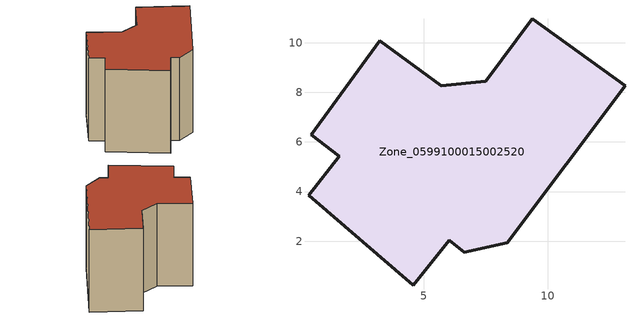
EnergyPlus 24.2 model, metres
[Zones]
Zone_0599100015002520
 floor ground (C_G): 1.6,5.43 0.47,6.3 3.23,10.08 5.71,8.26 7.51,8.45 9.38,10.97 13.12,8.28 8.37,1.94 6.64,1.56 6.03,2.03 4.58,0.22 0.36,3.85 z0.97
 wall outside (C_F): 6.64,1.56 8.37,1.94 13.12,8.28 9.38,10.97 7.51,8.45 5.71,8.26 3.23,10.08 0.47,6.3 1.6,5.43 0.36,3.85 4.58,0.22 6.03,2.03 6.64,1.56 z0.97:8.95
 roof outside (C_R): 0.36,3.85 4.58,0.22 6.03,2.03 6.64,1.56 8.37,1.94 13.12,8.28 9.38,10.97 7.51,8.45 5.71,8.26 3.23,10.08 0.47,6.3 1.6,5.43 z8.95
[BUILDING]
Pand.0599100015002520: North Axis=0; Terrain=City; Loads Convergence Tolerance Value=0.04; Temperature Convergence Tolerance Value=0.4; Solar Distribution=FullExterior; Maximum Number of Warmup Days=25; Minimum Number of Warmup Days=1
[Site:Location]
Rotterdam.The.Hague.AP_ZH_NLD Design_Conditions: Latitude=51.96; Longitude=4.45; Time Zone=1; Elevation=-4.5
[SITE:GROUNDTEMPERATURE:BUILDINGSURFACE]
18, 18, 18, 18, 18, 18, 18, 18, 18, 18, 18, 18
[MATERIAL] Thermal Absorptance=0.9; Solar Absorptance=0.7; Visible Absorptance=0.7
Name | Roughness | Thickness | Conductivity | Density | Specific Heat
G.TC.1975-1991 | MediumSmooth | 0.15 | 0.288461 | 540 | 1210
F.TC.1975-1991 | Rough | 0.3 | 0.230769 | 1920 | 840
R.TC.1975-1991 | MediumRough | 0.2 | 0.153846 | 1500 | 1000
[CONSTRUCTION]
C_G: G.TC.1975-1991
C_F: F.TC.1975-1991
C_R: R.TC.1975-1991
[ZONE]
Zone_0599100015002520: Type=1; Multiplier=1; Ceiling Height=Autocalculate; Volume=Autocalculate; Floor Area=autocalculate; Part of Total Floor Area=Yes
[ZONEINFILTRATION:DESIGNFLOWRATE]
Infil_Zone_0599100015002520: Zone or ZoneList or Space or SpaceList=Zone_0599100015002520; Schedule=AlwaysOn; Design Flow Rate Calculation Method=Flow/Area; Flow Rate per Floor Area=0.003; Constant Term Coefficient=1; Temperature Term Coefficient=0; Velocity Term Coefficient=0; Velocity Squared Term Coefficient=0
[HVACTEMPLATE:ZONE:IDEALLOADSAIRSYSTEM]
Zone_0599100015002520: Maximum Heating Supply Air Temperature=50; Minimum Cooling Supply Air Temperature=13; Maximum Heating Supply Air Humidity Ratio=0.0156; Minimum Cooling Supply Air Humidity Ratio=0.0077; Heating Limit=NoLimit; Cooling Limit=NoLimit; Dehumidification Control Type=ConstantSensibleHeatRatio; Cooling Sensible Heat Ratio=0.7; Dehumidification Setpoint=60; Humidification Control Type=None; Humidification Setpoint=30; Outdoor Air Method=None; Outdoor Air Flow Rate per Person=0.00944; Outdoor Air Flow Rate per Zone Floor Area=0; Outdoor Air Flow Rate per Zone=0; Demand Controlled Ventilation Type=None; Outdoor Air Economizer Type=NoEconomizer; Heat Recovery Type=None; Sensible Heat Recovery Effectiveness=0.7; Latent Heat Recovery Effectiveness=0.65
[ZONECONTROL:THERMOSTAT]
ThermostatControl_Zone_0599100015002520: Zone or ZoneList=Zone_0599100015002520; Control Type Schedule=DualSetpointControlType; Control 1=Thermostat_Zone_0599100015002520; Temperature Difference Between Cutout And Setpoint=0
[THERMOSTATSETPOINT:DUALSETPOINT]
Thermostat_Zone_0599100015002520: Heating Setpoint Temperature Schedule=HeatingSetpoint_Zone_0599100015002520; Cooling Setpoint Temperature Schedule=CoolingSetpoint_Zone_0599100015002520
[SCHEDULE:COMPACT]
HeatingSetpoint_Zone_0599100015002520: Through: 12/31, For: AllDays, Until: 24:00, 21
CoolingSetpoint_Zone_0599100015002520: Through: 12/31, For: AllDays, Until: 24:00, 24
DualSetpointControlType: Through: 12/31, For: AllDays, Until: 24:00, 4
AlwaysOn: Through: 12/31, For: AllDays, Until: 24:00, 1
